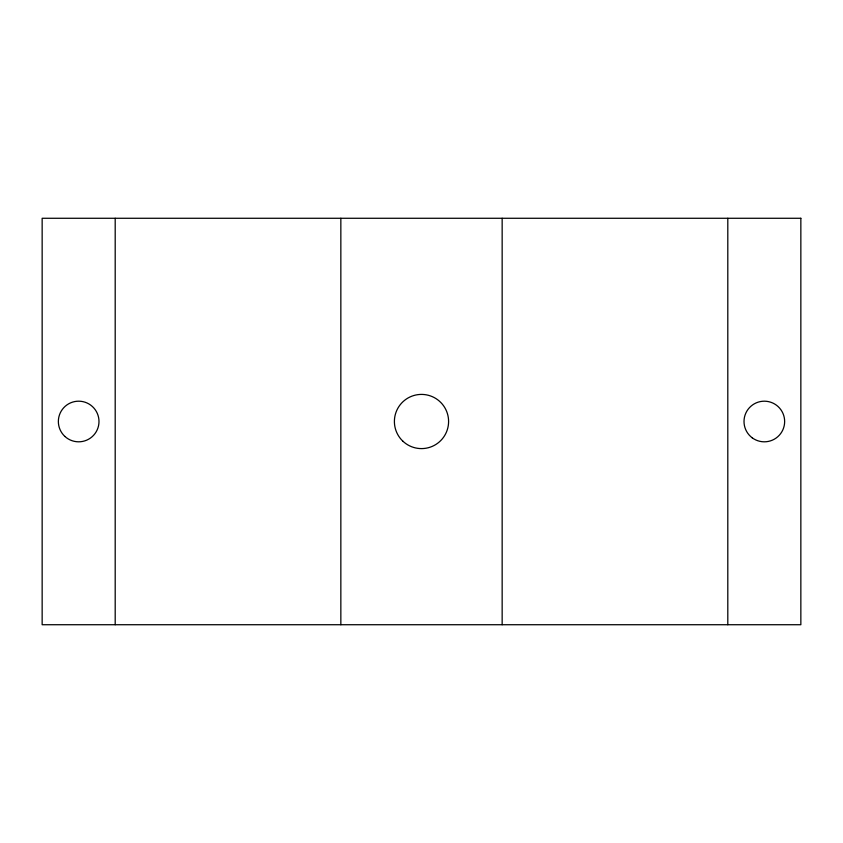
<?xml version="1.0" encoding="UTF-8"?>
<svg xmlns="http://www.w3.org/2000/svg" width="843" height="843" viewBox="0 0 843 843"><rect width="100%" height="100%" fill="white"/><g stroke="black" fill="none" stroke-linecap="round" stroke-linejoin="round"><path stroke-width="1.26" d="M727.804 218.274L727.804 624.726M502.154 218.274L502.154 624.726M340.846 218.274L340.846 624.726M115.196 218.274L115.196 624.726M800.85 218.274L42.15 218.274L42.15 624.726L800.85 624.726L800.85 218.274M402.806 441.121A27.092 27.092 0 0 0 447.833 427.875A27.092 27.092 0 0 0 413.86 395.504A27.092 27.092 0 0 0 402.806 441.121M752.219 437.823A20.327 20.327 0 0 0 784.517 423.818A20.327 20.327 0 0 0 756.245 402.859A20.327 20.327 0 0 0 752.219 437.823M64.922 436.463A20.327 20.327 0 0 0 98.505 425.926A20.327 20.327 0 0 0 72.593 402.111A20.327 20.327 0 0 0 64.922 436.463"/></g></svg>
